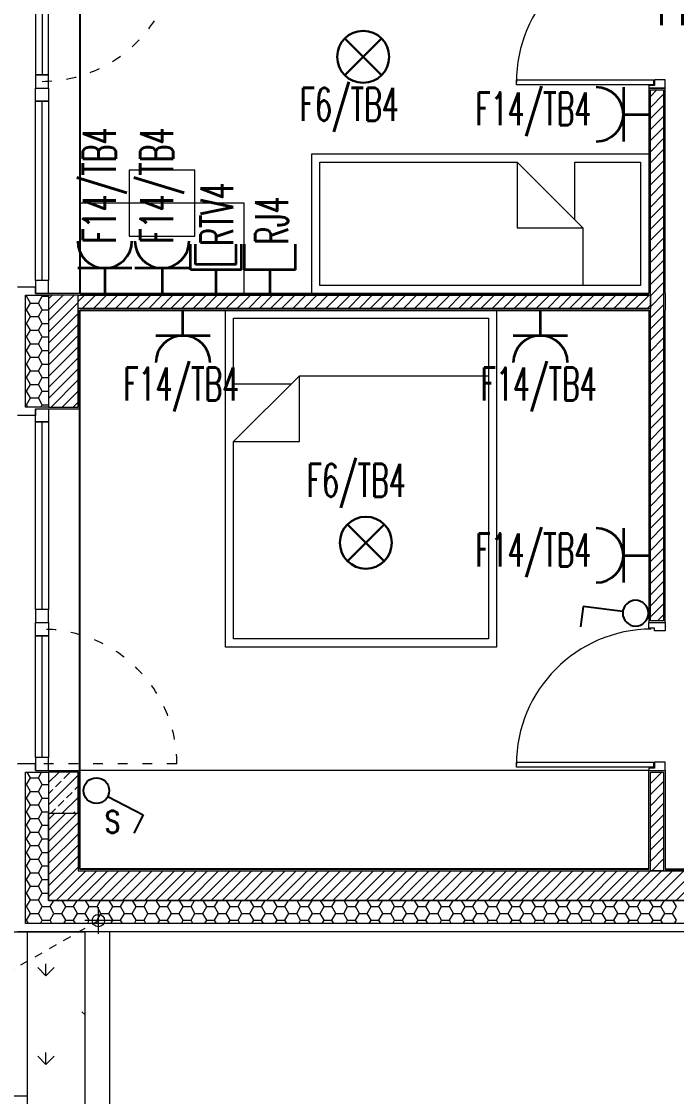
# Model space of a CAD drawing. Header units: millimetres. Extents: x 1780 to 154263, y -7240 to 17216.
# Drawn here: x 76991 to 77390, y 3378 to 4032 of the extents above; entities that cross this region are included whole.
import ezdxf

# ---------------------------------------------------------------- set-up
doc = ezdxf.new("R2010")
doc.units = ezdxf.units.MM
doc.linetypes.add('0.5_0.5', pattern=[1, 0.5, -0.5])
doc.linetypes.add('ACAD_ISO03W100', pattern=[30, 12, -18])
for name, color, linetype, lineweight in [('2d_SX_aranżacja niedrukowana', 191, 'Continuous', 5), ('2d_SX_gruba przekroje', 90, 'Continuous', 20), ('2d_SX_instalacje - kanalizacja opadowa', 130, 'Continuous', 5), ('2d_SX_stolarka drzwiowa', 211, 'Continuous', 5), ('2d_SX_stolarka okienna', 5, 'Continuous', 5), ('2d_SX_stolarka okznaczenia', 251, 'Continuous', 5), ('2d_SX_szraf', 251, 'Continuous', 0), ('2d_SX_warstwy', 181, 'Continuous', 9), ('2d_SX_widok', 10, 'Continuous', 9)]:
    doc.layers.add(name, color=color, linetype=linetype, lineweight=lineweight)
doc.layers.add('2d_SX_powierzchnia', color=251, linetype='Continuous', plot=False)
doc.layers.add('2d_SX_rewizja 18 września', color=210, linetype='Continuous')
doc.layers.add('60 instalacje elektryka', color=10, linetype='Continuous')
doc.styles.add('OPIS', font='simplex.shx', dxfattribs={"width": 0.7, "height": 4})

# ---------------------------------------------------------------- blocks, each defined once
blk = doc.blocks.new('PDKLD A2')
at = {"layer": '2d_SX_szraf'}
h = blk.add_hatch(dxfattribs=at)
h.set_pattern_fill('ANSI31', color=8, scale=1.5, angle=180, style=0)
h.set_pattern_definition([(45, (8803.4214, -14501.1416), (-3.36759605, 3.36759605), [])])
h.paths.add_polyline_path([(82614, -12522.24), (82606, -12522.24), (82606, -12199.24), (82614, -12199.24)])
h = blk.add_hatch(dxfattribs=at)
h.set_pattern_fill('ANSI31', color=8, scale=1.5, angle=90, style=0)
h.set_pattern_definition([(45, (8770.9214, -14485.4844), (-3.36759605, 3.36759605), [])])
h.paths.add_polyline_path([(82258, -12332.24), (82258, -12324.24), (82606, -12324.24), (82606, -12332.24)])
h = blk.add_hatch(dxfattribs=at)
h.set_pattern_fill('ANSI31', color=8, scale=1.5, angle=180, style=0)
h.set_pattern_definition([(45, (8803.4214, -14764.1416), (-3.36759605, 3.36759605), [])])
h.paths.add_polyline_path([(82614, -12674.24), (82606, -12674.24), (82606, -12614.24), (82614, -12614.24)])
at = {"layer": '2d_SX_aranżacja niedrukowana', "color": 8}
for p, q in [((82605, -12613.24), (82259, -12613.24)), ((82605, -12673.24), (82605, -12613.24))]:
    blk.add_line(p, q, dxfattribs=at)
for points in [[(82400, -12323.24), (82400, -12238.24), (82605, -12238.24), (82605, -12323.24)], [(82289, -12248.24), (82289, -12288.24), (82329, -12288.24), (82329, -12248.24)], [(82359, -12323.24), (82359, -12268.24), (82259, -12268.24), (82259, -12323.24)], [(82512.5, -12538.24), (82347.5, -12538.24), (82347.5, -12333.24), (82512.5, -12333.24)]]:
    blk.add_lwpolyline(points, close=True, dxfattribs=at)
for points in [[(82565, -12318.24), (82405, -12318.24), (82405, -12243.24), (82525, -12243.24)], [(82525, -12243.24), (82565, -12283.24)], [(82525, -12243.24), (82525, -12283.24), (82565, -12283.24)], [(82560, -12278.24), (82560, -12243.24), (82600, -12243.24), (82600, -12318.24), (82565, -12318.24)], [(82565, -12283.24), (82565, -12318.24)], [(82387.5, -12378.24), (82352.5, -12378.24), (82352.5, -12338.24), (82507.5, -12338.24), (82507.5, -12373.24)], [(82507.5, -12373.24), (82507.5, -12533.24), (82352.5, -12533.24), (82352.5, -12413.24)], [(82352.5, -12413.24), (82392.5, -12373.24)], [(82352.5, -12413.24), (82392.5, -12413.24), (82392.5, -12373.24)], [(82392.5, -12373.24), (82507.5, -12373.24)]]:
    blk.add_lwpolyline(points, dxfattribs=at)
at = {"layer": '2d_SX_gruba przekroje', "color": 8}
for p, q in [((82615, -12198.24), (82605, -12198.24)), ((82605, -12198.24), (82605, -12323.24)), ((82615, -12323.24), (82615, -12198.24)), ((82232, -12319.24), (82221, -12319.24)), ((82232, -12323.24), (82232, -12319.24)), ((82259, -12323.24), (82232, -12323.24)), ((82259, -12323.24), (82605, -12323.24)), ((82615, -12323.24), (82615, -12333.24)), ((82259, -12393.24), (82259, -12333.24)), ((82605, -12333.24), (82259, -12333.24)), ((82605, -12333.24), (82605, -12523.24)), ((82615, -12523.24), (82615, -12333.24)), ((82232, -12393.24), (82232, -12393.24)), ((82232, -12393.24), (82232, -12397.24)), ((82232, -12393.24), (82259, -12393.24)), ((82232, -12397.24), (82221, -12397.24)), ((82605, -12523.24), (82615, -12523.24)), ((82232, -12609.24), (82221, -12609.24)), ((82232, -12613.24), (82232, -12609.24)), ((82232, -12613.24), (82259, -12613.24)), ((82259, -12613.24), (82259, -12673.24)), ((82605, -12673.24), (82605, -12613.24)), ((82605, -12613.24), (82615, -12613.24)), ((82615, -12613.24), (82615, -12673.24)), ((82259, -12673.24), (82605, -12673.24)), ((82615, -12673.24), (82983, -12673.24)), ((83021, -12711.24), (82221, -12711.24))]:
    blk.add_line(p, q, dxfattribs=at)
at = {"layer": '2d_SX_instalacje - kanalizacja opadowa', "color": 8, "linetype": '0.5_0.5', "ltscale": 10}
blk.add_line((82171, -12761.24), (82270.25, -12704.49), dxfattribs=at)
at = {"layer": '2d_SX_instalacje - kanalizacja opadowa', "color": 8}
for points in [[(82270.25, -12712.65), (82270.25, -12696.32)], [(82278.42, -12704.49), (82262.08, -12704.49)]]:
    blk.add_lwpolyline(points, dxfattribs=at)
blk.add_circle((82270.25, -12704.49), 3.75, dxfattribs=at)
at = {"layer": '2d_SX_powierzchnia', "color": 8}
for p, q in [((82259, -12048.24), (82259, -12323.24)), ((82259, -12323.24), (82605, -12323.24)), ((82259, -12333.24), (82605, -12333.24)), ((82259, -12673.24), (82259, -12333.24)), ((82605, -12673.24), (82259, -12673.24)), ((82615, -12673.24), (82715, -12673.24))]:
    blk.add_line(p, q, dxfattribs=at)
at = {"layer": '2d_SX_stolarka drzwiowa', "color": 8}
for points in [[(82608, -12196.24), (82524.5, -12196.24), (82524.5, -12193.24), (82608, -12193.24)], [(82608, -12611.24), (82524.5, -12611.24), (82524.5, -12608.24), (82608, -12608.24)]]:
    blk.add_lwpolyline(points, close=True, dxfattribs=at)
for points in [[(82608.5, -12193.24), (82608.5, -12196.74), (82605, -12196.74), (82605, -12198.24), (82615, -12198.24), (82615, -12193.24), (82608.5, -12193.24)], [(82605, -12526.74), (82605, -12523.24), (82615, -12523.24), (82615, -12528.24), (82608.5, -12528.24), (82608.5, -12526.74), (82605, -12526.74)], [(82608.5, -12608.24), (82608.5, -12611.74), (82605, -12611.74), (82605, -12613.24), (82615, -12613.24), (82615, -12608.24), (82608.5, -12608.24)]]:
    blk.add_lwpolyline(points, dxfattribs=at)
at = {"layer": '2d_SX_stolarka okienna', "color": 8, "linetype": 'ACAD_ISO03W100', "ltscale": 0.5}
blk.add_line((82318, -12609.24), (82236, -12609.24), dxfattribs=at)
at = {"layer": '2d_SX_stolarka okienna', "color": 8}
for points in [[(82240, -12116.24), (82232, -12116.24), (82232, -12190.24), (82240, -12190.24)], [(82240, -12198.24), (82240, -12190.24), (82232, -12190.24), (82232, -12198.24), (82240, -12198.24)], [(82240, -12198.24), (82240, -12206.24), (82232, -12206.24), (82232, -12198.24), (82240, -12198.24)], [(82240, -12315.24), (82232, -12315.24), (82232, -12206.24), (82240, -12206.24)], [(82240, -12323.24), (82240, -12315.24), (82232, -12315.24), (82232, -12323.24), (82240, -12323.24)], [(82240, -12393.24), (82240, -12401.24), (82232, -12401.24), (82232, -12393.24), (82240, -12393.24)], [(82240, -12515.24), (82232, -12515.24), (82232, -12401.24), (82240, -12401.24)], [(82240, -12523.24), (82240, -12515.24), (82232, -12515.24), (82232, -12523.24), (82240, -12523.24)], [(82240, -12523.24), (82240, -12531.24), (82232, -12531.24), (82232, -12523.24), (82240, -12523.24)], [(82240, -12605.24), (82232, -12605.24), (82232, -12531.24), (82240, -12531.24)], [(82240, -12613.24), (82240, -12605.24), (82232, -12605.24), (82232, -12613.24), (82240, -12613.24)]]:
    blk.add_lwpolyline(points, close=True, dxfattribs=at)
for points in [[(82236, -12116.24), (82236, -12190.24)], [(82236, -12315.24), (82236, -12206.24)], [(82236, -12515.24), (82236, -12401.24)], [(82236, -12605.24), (82236, -12531.24)]]:
    blk.add_lwpolyline(points, dxfattribs=at)
at = {"layer": '2d_SX_stolarka okienna', "color": 8, "linetype": 'ACAD_ISO03W100', "ltscale": 0.5}
for centre, start, end in [((82235.93, -12112.07), 270.04855, 359.8832), ((82235.93, -12609.4), 0.1168, 89.95145)]:
    blk.add_arc(centre, 82.07, start, end, dxfattribs=at)
at = {"layer": '2d_SX_stolarka okznaczenia', "color": 8}
for centre in [(82606.93, -12194.66), (82606.93, -12609.66)]:
    blk.add_arc(centre, 82.43, 90.29754, 180.05077, dxfattribs=at)
at = {"layer": '2d_SX_szraf', "color": 8, "linetype": 'Continuous'}
for p, q in [((82226, -12324.82), (82226.61, -12324.82)), ((82226.61, -12324.82), (82226.94, -12324.24)), ((82228.99, -12328.95), (82226.61, -12324.82)), ((82226.61, -12333.07), (82228.99, -12328.95)), ((82228.99, -12328.95), (82233.75, -12328.95)), ((82233.75, -12328.95), (82236.13, -12324.82)), ((82236.13, -12333.07), (82233.75, -12328.95)), ((82236.13, -12324.82), (82235.79, -12324.24)), ((82236.13, -12324.82), (82240, -12324.82)), ((82240, -12326.38), (82242.15, -12324.24)), ((82240, -12333.12), (82248.88, -12324.24)), ((82240, -12339.85), (82255.62, -12324.24)), ((82240, -12346.59), (82258, -12328.59)), ((82226, -12333.07), (82226.61, -12333.07)), ((82228.99, -12337.19), (82226.61, -12333.07)), ((82233.75, -12337.19), (82236.13, -12333.07)), ((82236.13, -12333.07), (82240, -12333.07)), ((82240, -12353.32), (82258, -12335.32)), ((82226, -12341.32), (82226.61, -12341.32)), ((82226.61, -12341.32), (82228.99, -12337.19)), ((82228.99, -12345.44), (82226.61, -12341.32)), ((82228.99, -12337.19), (82233.75, -12337.19)), ((82236.13, -12341.32), (82233.75, -12337.19)), ((82233.75, -12345.44), (82236.13, -12341.32)), ((82236.13, -12341.32), (82240, -12341.32)), ((82240, -12360.06), (82258, -12342.06)), ((82226.61, -12349.57), (82228.99, -12345.44)), ((82228.99, -12345.44), (82233.75, -12345.44)), ((82236.13, -12349.57), (82233.75, -12345.44)), ((82240, -12366.79), (82258, -12348.79)), ((82226, -12349.57), (82226.61, -12349.57)), ((82228.99, -12353.69), (82226.61, -12349.57)), ((82226.61, -12357.82), (82228.99, -12353.69)), ((82228.99, -12353.69), (82233.75, -12353.69)), ((82233.75, -12353.69), (82236.13, -12349.57)), ((82236.13, -12357.82), (82233.75, -12353.69)), ((82236.13, -12349.57), (82240, -12349.57)), ((82240, -12373.53), (82258, -12355.53)), ((82226, -12357.82), (82226.61, -12357.82)), ((82228.99, -12361.94), (82226.61, -12357.82)), ((82226.61, -12366.07), (82228.99, -12361.94)), ((82228.99, -12361.94), (82233.75, -12361.94)), ((82233.75, -12361.94), (82236.13, -12357.82)), ((82236.13, -12366.07), (82233.75, -12361.94)), ((82236.13, -12357.82), (82240, -12357.82)), ((82226, -12366.07), (82226.61, -12366.07)), ((82228.99, -12370.19), (82226.61, -12366.07)), ((82233.75, -12370.19), (82236.13, -12366.07)), ((82236.13, -12366.07), (82240, -12366.07)), ((82240, -12380.26), (82258, -12362.26)), ((82226, -12374.31), (82226.61, -12374.31)), ((82226.61, -12374.31), (82228.99, -12370.19)), ((82228.99, -12378.44), (82226.61, -12374.31)), ((82228.99, -12370.19), (82233.75, -12370.19)), ((82236.13, -12374.31), (82233.75, -12370.19)), ((82233.75, -12378.44), (82236.13, -12374.31)), ((82236.13, -12374.31), (82240, -12374.31)), ((82240, -12387), (82258, -12369)), ((82226.61, -12382.56), (82228.99, -12378.44)), ((82228.99, -12378.44), (82233.75, -12378.44)), ((82236.13, -12382.56), (82233.75, -12378.44)), ((82241.5, -12392.24), (82258, -12375.73)), ((82226, -12382.56), (82226.61, -12382.56)), ((82228.99, -12386.69), (82226.61, -12382.56)), ((82226.61, -12390.81), (82228.99, -12386.69)), ((82228.99, -12386.69), (82233.75, -12386.69)), ((82233.75, -12386.69), (82236.13, -12382.56)), ((82236.13, -12390.81), (82233.75, -12386.69)), ((82236.13, -12382.56), (82240, -12382.56)), ((82248.24, -12392.24), (82258, -12382.47)), ((82226, -12390.81), (82226.61, -12390.81)), ((82227.43, -12392.24), (82226.61, -12390.81)), ((82235.31, -12392.24), (82236.13, -12390.81)), ((82236.13, -12390.81), (82240, -12390.81)), ((82254.97, -12392.24), (82258, -12389.2)), ((82228.99, -12617.66), (82227.01, -12614.24)), ((82233.75, -12617.66), (82235.73, -12614.24)), ((82240, -12620.6), (82246.37, -12614.24)), ((82240, -12634.08), (82258, -12616.08)), ((82249.26, -12618.09), (82252.62, -12614.72)), ((82226, -12621.78), (82226.61, -12621.78)), ((82226.61, -12621.78), (82228.99, -12617.66)), ((82228.99, -12625.91), (82226.61, -12621.78)), ((82228.99, -12617.66), (82233.75, -12617.66)), ((82236.13, -12621.78), (82233.75, -12617.66)), ((82233.75, -12625.91), (82236.13, -12621.78)), ((82236.13, -12621.78), (82240, -12621.78)), ((82244.2, -12623.14), (82247.57, -12619.77)), ((82255.99, -12624.82), (82258, -12622.81)), ((82226, -12630.03), (82226.61, -12630.03)), ((82226.61, -12630.03), (82228.99, -12625.91)), ((82228.99, -12634.15), (82226.61, -12630.03)), ((82228.99, -12625.91), (82233.75, -12625.91)), ((82236.13, -12630.03), (82233.75, -12625.91)), ((82233.75, -12634.15), (82236.13, -12630.03)), ((82236.13, -12630.03), (82240, -12630.03)), ((82240, -12627.34), (82242.52, -12624.82)), ((82248.31, -12639.24), (82258, -12629.55)), ((82250.94, -12629.87), (82254.31, -12626.51)), ((82226.61, -12638.28), (82228.99, -12634.15)), ((82228.99, -12634.15), (82233.75, -12634.15)), ((82236.13, -12638.28), (82233.75, -12634.15)), ((82241.58, -12639.24), (82244.2, -12636.61)), ((82245.89, -12634.92), (82249.26, -12631.56)), ((82257.67, -12636.61), (82258, -12636.28)), ((82226, -12638.28), (82226.61, -12638.28)), ((82228.99, -12642.4), (82226.61, -12638.28)), ((82226.61, -12646.53), (82228.99, -12642.4)), ((82228.99, -12642.4), (82233.75, -12642.4)), ((82233.75, -12642.4), (82236.13, -12638.28)), ((82236.13, -12646.53), (82233.75, -12642.4)), ((82236.13, -12638.28), (82240, -12638.28)), ((82240, -12642.94), (82243.7, -12639.24)), ((82240, -12649.67), (82250.44, -12639.24)), ((82240, -12656.41), (82257.17, -12639.24)), ((82255.05, -12639.24), (82255.99, -12638.29)), ((82226, -12646.53), (82226.61, -12646.53)), ((82228.99, -12650.65), (82226.61, -12646.53)), ((82233.75, -12650.65), (82236.13, -12646.53)), ((82236.13, -12646.53), (82240, -12646.53)), ((82240, -12663.14), (82258, -12645.14)), ((82226, -12654.78), (82226.61, -12654.78)), ((82226.61, -12654.78), (82228.99, -12650.65)), ((82228.99, -12658.9), (82226.61, -12654.78)), ((82228.99, -12650.65), (82233.75, -12650.65)), ((82236.13, -12654.78), (82233.75, -12650.65)), ((82233.75, -12658.9), (82236.13, -12654.78)), ((82236.13, -12654.78), (82240, -12654.78)), ((82240, -12669.88), (82258, -12651.88)), ((82226.61, -12663.03), (82228.99, -12658.9)), ((82228.99, -12658.9), (82233.75, -12658.9)), ((82236.13, -12663.03), (82233.75, -12658.9)), ((82240, -12676.61), (82258, -12658.61)), ((82226, -12663.03), (82226.61, -12663.03)), ((82228.99, -12667.15), (82226.61, -12663.03)), ((82226.61, -12671.27), (82228.99, -12667.15)), ((82228.99, -12667.15), (82233.75, -12667.15)), ((82233.75, -12667.15), (82236.13, -12663.03)), ((82236.13, -12671.27), (82233.75, -12667.15)), ((82236.13, -12663.03), (82240, -12663.03)), ((82240, -12683.35), (82258, -12665.35)), ((82226, -12671.27), (82226.61, -12671.27)), ((82228.99, -12675.4), (82226.61, -12671.27)), ((82226.61, -12679.52), (82228.99, -12675.4)), ((82228.99, -12675.4), (82233.75, -12675.4)), ((82233.75, -12675.4), (82236.13, -12671.27)), ((82236.13, -12679.52), (82233.75, -12675.4)), ((82236.13, -12671.27), (82240, -12671.27)), ((82240, -12690.08), (82258, -12672.08)), ((82244.58, -12692.24), (82262.58, -12674.24)), ((82251.32, -12692.24), (82269.32, -12674.24)), ((82258.05, -12692.24), (82276.05, -12674.24)), ((82264.79, -12692.24), (82282.79, -12674.24)), ((82271.53, -12692.24), (82289.53, -12674.24)), ((82278.26, -12692.24), (82296.26, -12674.24)), ((82285, -12692.24), (82303, -12674.24)), ((82291.73, -12692.24), (82309.73, -12674.24)), ((82298.47, -12692.24), (82316.47, -12674.24)), ((82305.2, -12692.24), (82323.2, -12674.24)), ((82311.94, -12692.24), (82329.94, -12674.24)), ((82318.67, -12692.24), (82336.67, -12674.24)), ((82325.41, -12692.24), (82343.41, -12674.24)), ((82332.14, -12692.24), (82350.14, -12674.24)), ((82338.88, -12692.24), (82356.88, -12674.24)), ((82345.61, -12692.24), (82363.61, -12674.24)), ((82352.35, -12692.24), (82370.35, -12674.24)), ((82359.08, -12692.24), (82377.08, -12674.24)), ((82365.82, -12692.24), (82383.82, -12674.24)), ((82372.55, -12692.24), (82390.55, -12674.24)), ((82379.29, -12692.24), (82397.29, -12674.24)), ((82386.02, -12692.24), (82404.02, -12674.24)), ((82392.76, -12692.24), (82410.76, -12674.24)), ((82399.49, -12692.24), (82417.49, -12674.24)), ((82406.23, -12692.24), (82424.23, -12674.24)), ((82412.96, -12692.24), (82430.96, -12674.24)), ((82419.7, -12692.24), (82437.7, -12674.24)), ((82426.43, -12692.24), (82444.43, -12674.24)), ((82433.17, -12692.24), (82451.17, -12674.24)), ((82439.9, -12692.24), (82457.9, -12674.24)), ((82446.64, -12692.24), (82464.64, -12674.24)), ((82453.38, -12692.24), (82471.38, -12674.24)), ((82460.11, -12692.24), (82478.11, -12674.24)), ((82466.85, -12692.24), (82484.85, -12674.24)), ((82473.58, -12692.24), (82491.58, -12674.24)), ((82480.32, -12692.24), (82498.32, -12674.24)), ((82487.05, -12692.24), (82505.05, -12674.24)), ((82493.79, -12692.24), (82511.79, -12674.24)), ((82500.52, -12692.24), (82518.52, -12674.24)), ((82507.26, -12692.24), (82525.26, -12674.24)), ((82513.99, -12692.24), (82531.99, -12674.24)), ((82520.73, -12692.24), (82538.73, -12674.24)), ((82527.46, -12692.24), (82545.46, -12674.24)), ((82534.2, -12692.24), (82552.2, -12674.24)), ((82540.93, -12692.24), (82558.93, -12674.24)), ((82547.67, -12692.24), (82565.67, -12674.24)), ((82554.4, -12692.24), (82572.4, -12674.24)), ((82561.14, -12692.24), (82579.14, -12674.24)), ((82567.87, -12692.24), (82585.87, -12674.24)), ((82574.61, -12692.24), (82592.61, -12674.24)), ((82581.34, -12692.24), (82599.34, -12674.24)), ((82588.08, -12692.24), (82606.08, -12674.24)), ((82594.81, -12692.24), (82612.81, -12674.24)), ((82601.55, -12692.24), (82619.55, -12674.24)), ((82608.28, -12692.24), (82626.28, -12674.24)), ((82615.02, -12692.24), (82633.02, -12674.24)), ((82621.76, -12692.24), (82639.76, -12674.24)), ((82226, -12679.52), (82226.61, -12679.52)), ((82228.99, -12683.65), (82226.61, -12679.52)), ((82233.75, -12683.65), (82236.13, -12679.52)), ((82236.13, -12679.52), (82240, -12679.52)), ((82226, -12687.77), (82226.61, -12687.77)), ((82226.61, -12687.77), (82228.99, -12683.65)), ((82228.99, -12691.9), (82226.61, -12687.77)), ((82228.99, -12683.65), (82233.75, -12683.65)), ((82236.13, -12687.77), (82233.75, -12683.65)), ((82233.75, -12691.9), (82236.13, -12687.77)), ((82236.13, -12687.77), (82240, -12687.77)), ((82226.61, -12696.02), (82228.99, -12691.9)), ((82228.99, -12691.9), (82233.75, -12691.9)), ((82236.13, -12696.02), (82233.75, -12691.9)), ((82240.89, -12696.02), (82243.08, -12692.24)), ((82250.42, -12696.02), (82248.23, -12692.24)), ((82255.18, -12696.02), (82257.37, -12692.24)), ((82264.71, -12696.02), (82262.52, -12692.24)), ((82269.47, -12696.02), (82271.65, -12692.24)), ((82278.99, -12696.02), (82276.81, -12692.24)), ((82283.76, -12696.02), (82285.94, -12692.24)), ((82293.28, -12696.02), (82291.1, -12692.24)), ((82298.04, -12696.02), (82300.23, -12692.24)), ((82307.57, -12696.02), (82305.38, -12692.24)), ((82312.33, -12696.02), (82314.52, -12692.24)), ((82321.86, -12696.02), (82319.67, -12692.24)), ((82326.62, -12696.02), (82328.8, -12692.24)), ((82336.14, -12696.02), (82333.96, -12692.24)), ((82340.91, -12696.02), (82343.09, -12692.24)), ((82350.43, -12696.02), (82348.25, -12692.24)), ((82355.19, -12696.02), (82357.38, -12692.24)), ((82364.72, -12696.02), (82362.53, -12692.24)), ((82369.48, -12696.02), (82371.67, -12692.24)), ((82379.01, -12696.02), (82376.82, -12692.24)), ((82383.77, -12696.02), (82385.95, -12692.24)), ((82393.29, -12696.02), (82391.11, -12692.24)), ((82398.06, -12696.02), (82400.24, -12692.24)), ((82407.58, -12696.02), (82405.4, -12692.24)), ((82412.34, -12696.02), (82414.53, -12692.24)), ((82421.87, -12696.02), (82419.68, -12692.24)), ((82426.63, -12696.02), (82428.82, -12692.24)), ((82436.16, -12696.02), (82433.97, -12692.24)), ((82440.92, -12696.02), (82443.1, -12692.24)), ((82450.44, -12696.02), (82448.26, -12692.24)), ((82455.21, -12696.02), (82457.39, -12692.24)), ((82464.73, -12696.02), (82462.55, -12692.24)), ((82469.49, -12696.02), (82471.68, -12692.24)), ((82479.02, -12696.02), (82476.83, -12692.24)), ((82483.78, -12696.02), (82485.97, -12692.24)), ((82493.31, -12696.02), (82491.12, -12692.24)), ((82498.07, -12696.02), (82500.25, -12692.24)), ((82507.59, -12696.02), (82505.41, -12692.24)), ((82512.36, -12696.02), (82514.54, -12692.24)), ((82521.88, -12696.02), (82519.7, -12692.24)), ((82526.64, -12696.02), (82528.83, -12692.24)), ((82536.17, -12696.02), (82533.98, -12692.24)), ((82540.93, -12696.02), (82543.12, -12692.24)), ((82550.46, -12696.02), (82548.27, -12692.24)), ((82555.22, -12696.02), (82557.4, -12692.24)), ((82564.74, -12696.02), (82562.56, -12692.24)), ((82569.51, -12696.02), (82571.69, -12692.24)), ((82579.03, -12696.02), (82576.85, -12692.24)), ((82583.79, -12696.02), (82585.98, -12692.24)), ((82593.32, -12696.02), (82591.13, -12692.24)), ((82598.08, -12696.02), (82600.27, -12692.24)), ((82607.61, -12696.02), (82605.42, -12692.24)), ((82612.37, -12696.02), (82614.55, -12692.24)), ((82621.89, -12696.02), (82619.71, -12692.24)), ((82226, -12696.02), (82226.61, -12696.02)), ((82228.99, -12700.15), (82226.61, -12696.02)), ((82226.61, -12704.27), (82228.99, -12700.15)), ((82228.99, -12700.15), (82233.75, -12700.15)), ((82233.75, -12700.15), (82236.13, -12696.02)), ((82236.13, -12704.27), (82233.75, -12700.15)), ((82236.13, -12696.02), (82240.89, -12696.02)), ((82243.27, -12700.15), (82240.89, -12696.02)), ((82240.89, -12704.27), (82243.27, -12700.15)), ((82243.28, -12700.15), (82248.04, -12700.15)), ((82248.04, -12700.15), (82250.42, -12696.02)), ((82250.42, -12704.27), (82248.04, -12700.15)), ((82250.42, -12696.02), (82255.18, -12696.02)), ((82257.56, -12700.15), (82255.18, -12696.02)), ((82255.18, -12704.27), (82257.56, -12700.15)), ((82257.56, -12700.15), (82262.33, -12700.15)), ((82262.32, -12700.15), (82264.71, -12696.02)), ((82264.71, -12704.27), (82262.32, -12700.15)), ((82264.71, -12696.02), (82269.47, -12696.02)), ((82271.85, -12700.15), (82269.47, -12696.02)), ((82269.47, -12704.27), (82271.85, -12700.15)), ((82271.85, -12700.15), (82276.61, -12700.15)), ((82276.61, -12700.15), (82278.99, -12696.02)), ((82278.99, -12704.27), (82276.61, -12700.15)), ((82278.99, -12696.02), (82283.76, -12696.02)), ((82286.14, -12700.15), (82283.76, -12696.02)), ((82283.76, -12704.27), (82286.14, -12700.15)), ((82286.14, -12700.15), (82290.9, -12700.15)), ((82290.9, -12700.15), (82293.28, -12696.02)), ((82293.28, -12704.27), (82290.9, -12700.15)), ((82293.28, -12696.02), (82298.04, -12696.02)), ((82300.42, -12700.15), (82298.04, -12696.02)), ((82298.04, -12704.27), (82300.42, -12700.15)), ((82300.43, -12700.15), (82305.19, -12700.15)), ((82305.19, -12700.15), (82307.57, -12696.02)), ((82307.57, -12704.27), (82305.19, -12700.15)), ((82307.57, -12696.02), (82312.33, -12696.02)), ((82314.71, -12700.15), (82312.33, -12696.02)), ((82312.33, -12704.27), (82314.71, -12700.15)), ((82314.71, -12700.15), (82319.48, -12700.15)), ((82319.47, -12700.15), (82321.86, -12696.02)), ((82321.86, -12704.27), (82319.47, -12700.15)), ((82321.86, -12696.02), (82326.62, -12696.02)), ((82329, -12700.15), (82326.62, -12696.02)), ((82326.62, -12704.27), (82329, -12700.15)), ((82329, -12700.15), (82333.76, -12700.15)), ((82333.76, -12700.15), (82336.14, -12696.02)), ((82336.14, -12704.27), (82333.76, -12700.15)), ((82336.14, -12696.02), (82340.91, -12696.02)), ((82343.29, -12700.15), (82340.91, -12696.02)), ((82340.91, -12704.27), (82343.29, -12700.15)), ((82343.29, -12700.15), (82348.05, -12700.15)), ((82348.05, -12700.15), (82350.43, -12696.02)), ((82350.43, -12704.27), (82348.05, -12700.15)), ((82350.43, -12696.02), (82355.19, -12696.02)), ((82357.57, -12700.15), (82355.19, -12696.02)), ((82355.19, -12704.27), (82357.57, -12700.15)), ((82357.58, -12700.15), (82362.34, -12700.15)), ((82362.34, -12700.15), (82364.72, -12696.02)), ((82364.72, -12704.27), (82362.34, -12700.15)), ((82364.72, -12696.02), (82369.48, -12696.02)), ((82371.86, -12700.15), (82369.48, -12696.02)), ((82369.48, -12704.27), (82371.86, -12700.15)), ((82371.86, -12700.15), (82376.63, -12700.15)), ((82376.62, -12700.15), (82379.01, -12696.02)), ((82379.01, -12704.27), (82376.62, -12700.15)), ((82379.01, -12696.02), (82383.77, -12696.02)), ((82386.15, -12700.15), (82383.77, -12696.02)), ((82383.77, -12704.27), (82386.15, -12700.15)), ((82386.15, -12700.15), (82390.91, -12700.15)), ((82390.91, -12700.15), (82393.29, -12696.02)), ((82393.29, -12704.27), (82390.91, -12700.15)), ((82393.29, -12696.02), (82398.06, -12696.02)), ((82400.44, -12700.15), (82398.06, -12696.02)), ((82398.06, -12704.27), (82400.44, -12700.15)), ((82400.44, -12700.15), (82405.2, -12700.15)), ((82405.2, -12700.15), (82407.58, -12696.02)), ((82407.58, -12704.27), (82405.2, -12700.15)), ((82407.58, -12696.02), (82412.34, -12696.02)), ((82414.72, -12700.15), (82412.34, -12696.02)), ((82412.34, -12704.27), (82414.72, -12700.15)), ((82414.73, -12700.15), (82419.49, -12700.15)), ((82419.49, -12700.15), (82421.87, -12696.02)), ((82421.87, -12704.27), (82419.49, -12700.15)), ((82421.87, -12696.02), (82426.63, -12696.02)), ((82429.01, -12700.15), (82426.63, -12696.02)), ((82426.63, -12704.27), (82429.01, -12700.15)), ((82429.01, -12700.15), (82433.78, -12700.15)), ((82433.77, -12700.15), (82436.16, -12696.02)), ((82436.16, -12704.27), (82433.77, -12700.15)), ((82436.16, -12696.02), (82440.92, -12696.02)), ((82443.3, -12700.15), (82440.92, -12696.02)), ((82440.92, -12704.27), (82443.3, -12700.15)), ((82443.3, -12700.15), (82448.06, -12700.15)), ((82448.06, -12700.15), (82450.44, -12696.02)), ((82450.44, -12704.27), (82448.06, -12700.15)), ((82450.44, -12696.02), (82455.21, -12696.02)), ((82457.59, -12700.15), (82455.21, -12696.02)), ((82455.21, -12704.27), (82457.59, -12700.15)), ((82457.59, -12700.15), (82462.35, -12700.15)), ((82462.35, -12700.15), (82464.73, -12696.02)), ((82464.73, -12704.27), (82462.35, -12700.15)), ((82464.73, -12696.02), (82469.49, -12696.02)), ((82471.87, -12700.15), (82469.49, -12696.02)), ((82469.49, -12704.27), (82471.87, -12700.15)), ((82471.88, -12700.15), (82476.64, -12700.15)), ((82476.64, -12700.15), (82479.02, -12696.02)), ((82479.02, -12704.27), (82476.64, -12700.15)), ((82479.02, -12696.02), (82483.78, -12696.02)), ((82486.16, -12700.15), (82483.78, -12696.02)), ((82483.78, -12704.27), (82486.16, -12700.15)), ((82486.16, -12700.15), (82490.93, -12700.15)), ((82490.92, -12700.15), (82493.31, -12696.02)), ((82493.31, -12704.27), (82490.92, -12700.15)), ((82493.31, -12696.02), (82498.07, -12696.02)), ((82500.45, -12700.15), (82498.07, -12696.02)), ((82498.07, -12704.27), (82500.45, -12700.15)), ((82500.45, -12700.15), (82505.21, -12700.15)), ((82505.21, -12700.15), (82507.59, -12696.02)), ((82507.59, -12704.27), (82505.21, -12700.15)), ((82507.59, -12696.02), (82512.36, -12696.02)), ((82514.74, -12700.15), (82512.36, -12696.02)), ((82512.36, -12704.27), (82514.74, -12700.15)), ((82514.74, -12700.15), (82519.5, -12700.15)), ((82519.5, -12700.15), (82521.88, -12696.02)), ((82521.88, -12704.27), (82519.5, -12700.15)), ((82521.88, -12696.02), (82526.64, -12696.02)), ((82529.02, -12700.15), (82526.64, -12696.02)), ((82526.64, -12704.27), (82529.02, -12700.15)), ((82529.03, -12700.15), (82533.79, -12700.15)), ((82533.79, -12700.15), (82536.17, -12696.02)), ((82536.17, -12704.27), (82533.79, -12700.15)), ((82536.17, -12696.02), (82540.93, -12696.02)), ((82543.31, -12700.15), (82540.93, -12696.02)), ((82540.93, -12704.27), (82543.31, -12700.15)), ((82543.31, -12700.15), (82548.08, -12700.15)), ((82548.07, -12700.15), (82550.46, -12696.02)), ((82550.46, -12704.27), (82548.07, -12700.15)), ((82550.46, -12696.02), (82555.22, -12696.02)), ((82557.6, -12700.15), (82555.22, -12696.02)), ((82555.22, -12704.27), (82557.6, -12700.15)), ((82557.6, -12700.15), (82562.36, -12700.15)), ((82562.36, -12700.15), (82564.74, -12696.02)), ((82564.74, -12704.27), (82562.36, -12700.15)), ((82564.74, -12696.02), (82569.51, -12696.02)), ((82571.89, -12700.15), (82569.51, -12696.02)), ((82569.51, -12704.27), (82571.89, -12700.15)), ((82571.89, -12700.15), (82576.65, -12700.15)), ((82576.65, -12700.15), (82579.03, -12696.02)), ((82579.03, -12704.27), (82576.65, -12700.15)), ((82579.03, -12696.02), (82583.79, -12696.02)), ((82586.17, -12700.15), (82583.79, -12696.02)), ((82583.79, -12704.27), (82586.17, -12700.15)), ((82586.18, -12700.15), (82590.94, -12700.15)), ((82590.94, -12700.15), (82593.32, -12696.02)), ((82593.32, -12704.27), (82590.94, -12700.15)), ((82593.32, -12696.02), (82598.08, -12696.02)), ((82600.46, -12700.15), (82598.08, -12696.02)), ((82598.08, -12704.27), (82600.46, -12700.15)), ((82600.46, -12700.15), (82605.23, -12700.15)), ((82605.22, -12700.15), (82607.61, -12696.02)), ((82607.61, -12704.27), (82605.22, -12700.15)), ((82607.61, -12696.02), (82612.37, -12696.02)), ((82614.75, -12700.15), (82612.37, -12696.02)), ((82612.37, -12704.27), (82614.75, -12700.15)), ((82614.75, -12700.15), (82619.51, -12700.15)), ((82619.51, -12700.15), (82621.89, -12696.02)), ((82621.89, -12704.27), (82619.51, -12700.15)), ((82226, -12704.27), (82226.61, -12704.27)), ((82227.74, -12706.24), (82226.61, -12704.27)), ((82235, -12706.24), (82236.13, -12704.27)), ((82236.13, -12704.27), (82240.89, -12704.27)), ((82242.03, -12706.24), (82240.89, -12704.27)), ((82249.28, -12706.24), (82250.42, -12704.27)), ((82250.42, -12704.27), (82255.18, -12704.27)), ((82256.32, -12706.24), (82255.18, -12704.27)), ((82263.57, -12706.24), (82264.71, -12704.27)), ((82264.71, -12704.27), (82269.47, -12704.27)), ((82270.6, -12706.24), (82269.47, -12704.27)), ((82277.86, -12706.24), (82278.99, -12704.27)), ((82278.99, -12704.27), (82283.76, -12704.27)), ((82284.89, -12706.24), (82283.76, -12704.27)), ((82292.15, -12706.24), (82293.28, -12704.27)), ((82293.28, -12704.27), (82298.04, -12704.27)), ((82299.18, -12706.24), (82298.04, -12704.27)), ((82306.43, -12706.24), (82307.57, -12704.27)), ((82307.57, -12704.27), (82312.33, -12704.27)), ((82313.47, -12706.24), (82312.33, -12704.27)), ((82320.72, -12706.24), (82321.86, -12704.27)), ((82321.86, -12704.27), (82326.62, -12704.27)), ((82327.75, -12706.24), (82326.62, -12704.27)), ((82335.01, -12706.24), (82336.14, -12704.27)), ((82336.14, -12704.27), (82340.91, -12704.27)), ((82342.04, -12706.24), (82340.91, -12704.27)), ((82349.3, -12706.24), (82350.43, -12704.27)), ((82350.43, -12704.27), (82355.19, -12704.27)), ((82356.33, -12706.24), (82355.19, -12704.27)), ((82363.58, -12706.24), (82364.72, -12704.27)), ((82364.72, -12704.27), (82369.48, -12704.27)), ((82370.62, -12706.24), (82369.48, -12704.27)), ((82377.87, -12706.24), (82379.01, -12704.27)), ((82379.01, -12704.27), (82383.77, -12704.27)), ((82384.9, -12706.24), (82383.77, -12704.27)), ((82392.16, -12706.24), (82393.29, -12704.27)), ((82393.29, -12704.27), (82398.06, -12704.27)), ((82399.19, -12706.24), (82398.06, -12704.27)), ((82406.45, -12706.24), (82407.58, -12704.27)), ((82407.58, -12704.27), (82412.34, -12704.27)), ((82413.48, -12706.24), (82412.34, -12704.27)), ((82420.73, -12706.24), (82421.87, -12704.27)), ((82421.87, -12704.27), (82426.63, -12704.27)), ((82427.77, -12706.24), (82426.63, -12704.27)), ((82435.02, -12706.24), (82436.16, -12704.27)), ((82436.16, -12704.27), (82440.92, -12704.27)), ((82442.05, -12706.24), (82440.92, -12704.27)), ((82449.31, -12706.24), (82450.44, -12704.27)), ((82450.44, -12704.27), (82455.21, -12704.27)), ((82456.34, -12706.24), (82455.21, -12704.27)), ((82463.6, -12706.24), (82464.73, -12704.27)), ((82464.73, -12704.27), (82469.49, -12704.27)), ((82470.63, -12706.24), (82469.49, -12704.27)), ((82477.88, -12706.24), (82479.02, -12704.27)), ((82479.02, -12704.27), (82483.78, -12704.27)), ((82484.92, -12706.24), (82483.78, -12704.27)), ((82492.17, -12706.24), (82493.31, -12704.27)), ((82493.31, -12704.27), (82498.07, -12704.27)), ((82499.2, -12706.24), (82498.07, -12704.27)), ((82506.46, -12706.24), (82507.59, -12704.27)), ((82507.59, -12704.27), (82512.36, -12704.27)), ((82513.49, -12706.24), (82512.36, -12704.27)), ((82520.75, -12706.24), (82521.88, -12704.27)), ((82521.88, -12704.27), (82526.64, -12704.27)), ((82527.78, -12706.24), (82526.64, -12704.27)), ((82535.03, -12706.24), (82536.17, -12704.27)), ((82536.17, -12704.27), (82540.93, -12704.27)), ((82542.07, -12706.24), (82540.93, -12704.27)), ((82549.32, -12706.24), (82550.46, -12704.27)), ((82550.46, -12704.27), (82555.22, -12704.27)), ((82556.35, -12706.24), (82555.22, -12704.27)), ((82563.61, -12706.24), (82564.74, -12704.27)), ((82564.74, -12704.27), (82569.51, -12704.27)), ((82570.64, -12706.24), (82569.51, -12704.27)), ((82577.9, -12706.24), (82579.03, -12704.27)), ((82579.03, -12704.27), (82583.79, -12704.27)), ((82584.93, -12706.24), (82583.79, -12704.27)), ((82592.18, -12706.24), (82593.32, -12704.27)), ((82593.32, -12704.27), (82598.08, -12704.27)), ((82599.22, -12706.24), (82598.08, -12704.27)), ((82606.47, -12706.24), (82607.61, -12704.27)), ((82607.61, -12704.27), (82612.37, -12704.27)), ((82613.5, -12706.24), (82612.37, -12704.27)), ((82620.76, -12706.24), (82621.89, -12704.27)), ((82238.4, -12738.04), (82233.35, -12732.99)), ((82238.4, -12738.04), (82238.4, -12730.9)), ((82238.4, -12738.04), (82243.45, -12732.99)), ((82262, -12761.64), (82260.29, -12759.93)), ((82238.4, -12791.92), (82233.35, -12786.87)), ((82238.4, -12791.92), (82238.4, -12784.78)), ((82238.4, -12791.92), (82243.45, -12786.87))]:
    blk.add_line(p, q, dxfattribs=at)
at = {"layer": '2d_SX_szraf', "color": 8}
for p, q in [((82121, -12711.24), (82227, -12711.24)), ((82221, -12711.24), (82262, -12711.24)), ((82227, -12711.24), (82227, -12811.24)), ((82227, -12711.24), (82227, -13110.24)), ((82262, -12711.24), (82262, -13145.24)), ((82227, -12811.24), (82121, -12811.24))]:
    blk.add_line(p, q, dxfattribs=at)
at = {"layer": '2d_SX_warstwy', "color": 8}
for p, q in [((82226, -12392.24), (82226, -12324.24)), ((82226, -12324.24), (82240, -12324.24)), ((82240, -12324.24), (82240, -12392.24)), ((82258, -12324.24), (82240, -12324.24)), ((82240, -12324.24), (82240, -12392.24)), ((82258, -12392.24), (82258, -12324.24)), ((82240, -12392.24), (82226, -12392.24)), ((82240, -12392.24), (82258, -12392.24)), ((82226, -12706.24), (82226, -12614.24)), ((82226, -12614.24), (82240, -12614.24)), ((82258, -12614.24), (82240, -12614.24)), ((82240, -12614.24), (82240, -12639.24)), ((82240, -12614.24), (82240, -12692.24)), ((82258, -12639.24), (82258, -12614.24)), ((82240, -12639.24), (82258, -12639.24)), ((82240, -12692.24), (82240, -12639.24)), ((82240, -12639.24), (82258, -12639.24)), ((82258, -12639.24), (82258, -12674.24)), ((82258, -12674.24), (82984, -12674.24)), ((82240, -12692.24), (83002, -12692.24)), ((83002, -12692.24), (82240, -12692.24)), ((83016, -12706.24), (82226, -12706.24))]:
    blk.add_line(p, q, dxfattribs=at)
for points in [[(82614, -12522.24), (82606, -12522.24), (82606, -12199.24), (82614, -12199.24)], [(82258, -12332.24), (82258, -12324.24), (82606, -12324.24), (82606, -12332.24)], [(82614, -12674.24), (82606, -12674.24), (82606, -12614.24), (82614, -12614.24)]]:
    blk.add_lwpolyline(points, close=True, dxfattribs=at)
at = {"layer": '2d_SX_widok', "color": 8, "ltscale": 0.5}
for p, q in [((82221, -12711.24), (82262, -12711.24)), ((82262, -12711.24), (82262, -13145.24)), ((82277, -12711.24), (82277, -13160.24)), ((83021, -12711.24), (82277, -12711.24)), ((82277, -12711.24), (82277, -13160.24))]:
    blk.add_line(p, q, dxfattribs=at)
blk = doc.blocks.new('lampa1')
at = {"layer": '60 instalacje elektryka', "lineweight": 30}
for p, q in [((2045.42, 2946.75), (2067.75, 2924.42)), ((2067.75, 2946.75), (2045.42, 2924.42))]:
    blk.add_line(p, q, dxfattribs=at)
blk.add_circle((2056.58, 2935.58), 15.79, dxfattribs=at)
blk = doc.blocks.new('jednobiegunowy')
at = {"layer": '60 instalacje elektryka'}
for p, q in [((2190.56, 2793.4), (2200.02, 2802.78)), ((2200.02, 2802.78), (2204.88, 2797.97))]:
    blk.add_line(p, q, dxfattribs=at)
blk.add_circle((2187.5, 2790.37), 4.3, dxfattribs=at)
blk = doc.blocks.new('RTV')
at = {"layer": '60 instalacje elektryka', "lineweight": 35}
for p, q in [((3030.85, 2534.74), (3019.1, 2534.74)), ((3028.39, 2532.39), (3019.1, 2532.39)), ((3028.39, 2532.39), (3028.39, 2513.58)), ((3030.85, 2534.74), (3030.85, 2511.24)), ((3030.85, 2522.99), (3041.84, 2522.99)), ((3028.39, 2513.58), (3019.1, 2513.58)), ((3030.85, 2511.24), (3019.1, 2511.24))]:
    blk.add_line(p, q, dxfattribs=at)
blk = doc.blocks.new('RJ')
at = {"layer": '60 instalacje elektryka', "lineweight": 35}
for p, q in [((3030.85, 2559.64), (3019.1, 2559.64)), ((3030.85, 2559.64), (3030.85, 2536.13)), ((3030.85, 2547.89), (3041.84, 2547.89)), ((3030.85, 2536.13), (3019.1, 2536.13))]:
    blk.add_line(p, q, dxfattribs=at)
blk = doc.blocks.new('gniazdo')
at = {"layer": '60 instalacje elektryka', "lineweight": 35}
for p, q in [((1911.132, 1039.393), (1911.132, 1043.76)), ((1911.132, 1041.576), (1909.09, 1041.576))]:
    blk.add_line(p, q, dxfattribs=at)
blk.add_arc((1913.316, 1041.576), 2.184, 90, 270, dxfattribs=at)

msp = doc.modelspace()

# ---------------------------------------------------------------- block references
at = {"layer": '2d_SX_rewizja 18 września'}
msp.add_blockref('PDKLD A2', (-5232.32, 16189.48), dxfattribs=at)
at = {"layer": '60 instalacje elektryka'}
for name, p, xscale, yscale, zscale, rotation in [('lampa1', (74260.2, 6069.11), 1.0011, 1.0011, 1.0011, 270.0000000000002), ('gniazdo', (91798.16, 11845.61), 7.556206694400001, 7.556206694400001, 7.556206694400001, 180), ('gniazdo', (84912.23, -10559.23), 7.556206694400001, 7.556206694400001, 7.556206694400001, 90.00000000000001), ('gniazdo', (84947.05, -10559.23), 7.556206694400001, 7.556206694400001, 7.556206694400001, 90.00000000000001), ('RTV', (73779.09, 7881.48), 1.32, 1.32, 1.32, 270), ('RJ', (73779.09, 7881.48), 1.32, 1.32, 1.32, 270), ('gniazdo', (69219, 18281.72), 7.556206694400001, 7.556206694400001, 7.556206694400001, 270.0000000000001), ('gniazdo', (69436.45, 18281.72), 7.556206694400001, 7.556206694400001, 7.556206694400001, 270.0000000000001), ('lampa1', (74261.83, 5773.6), 1.0011, 1.0011, 1.0011, 270.0000000000002), ('gniazdo', (91798.16, 11577.41), 7.556206694400001, 7.556206694400001, 7.556206694400001, 180), ('jednobiegunowy', (83611.17, 2078.02), -1.818212235840003, 1.818212235840003, 1.818212235840003, 37.59092794909617), ('jednobiegunowy', (70990.67, 5801.19), 1.818212235840005, 1.818212235840005, 1.818212235840005, 287.7890347394159)]:
    msp.add_blockref(name, p, dxfattribs=dict(at, xscale=xscale, yscale=yscale, zscale=zscale, rotation=rotation))

# ---------------------------------------------------------------- texts
at = {"layer": '60 instalacje elektryka', "lineweight": 15, "char_height": 20, "attachment_point": 1, "style": 'OPIS'}
for s, insert, width in [('\\pxql;{\\W0.6;F13/TB4}', (77378.32, 4049.61), 74.8571), ('\\pxql;{\\W0.6;F6/TB4}', (77160.49, 3991.34), 22.1829), ('\\pxql;{\\W0.6;F14/TB4}', (77267.32, 3988.61), 74.8571), ('\\pxql;{\\W0.6;F14/TB4}', (77053.14, 3821.3), 74.8571), ('\\pxql;{\\W0.6;F14/TB4}', (77270.58, 3821.3), 74.8571), ('\\pxql;{\\W0.6;F6/TB4}', (77164.74, 3762.68), 22.1829), ('\\pxql;{\\W0.6;F14/TB4}', (77267.32, 3720.41), 74.8571), ('\\pxql;s', (77041.44, 3558.36), 7.4286)]:
    msp.add_mtext(s, dxfattribs=dict(at, insert=insert, width=width))
at = {"layer": '60 instalacje elektryka', "lineweight": 15, "char_height": 20, "attachment_point": 9, "rotation": 90, "style": 'OPIS'}
for s, insert, width in [('\\pxql;{\\W0.6;F14/TB4}', (77055.23, 3971.61), 74.8571), ('\\pxql;{\\W0.6;F14/TB4}', (77090.05, 3971.61), 74.8571), ('\\pxql;{\\W0.6;RTV4}', (77119.98, 3940.4), 45.1429), ('\\pxql;{\\W0.6;RJ4}', (77153.3, 3928.6), 32.5714)]:
    msp.add_mtext(s, dxfattribs=dict(at, insert=insert, width=width))

doc.saveas('drawing.dxf')
